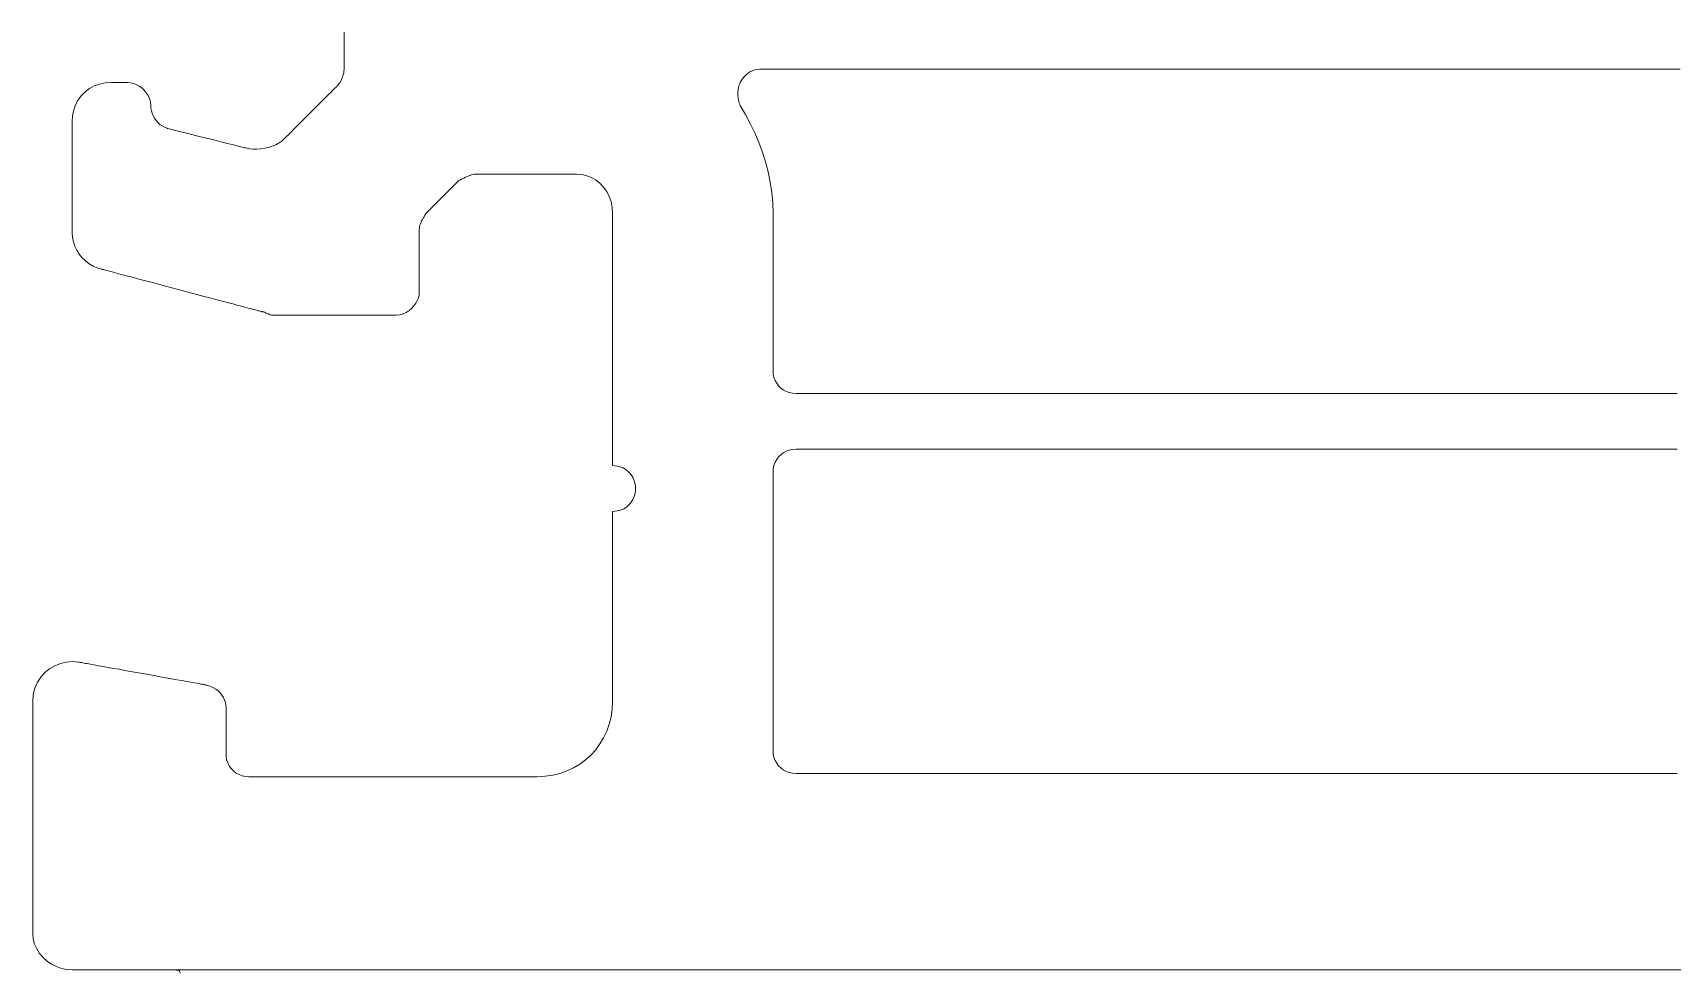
# Model space of a CAD drawing. Header units: millimetres. Extents: x -62 to 0, y 0 to 70.
# Drawn here: x -42.01 to -20.81, y -0.04 to 12.11 of the extents above; entities that cross this region are included whole.
import ezdxf

# ---------------------------------------------------------------- set-up
doc = ezdxf.new("R2010")
doc.units = ezdxf.units.MM
doc.header["$MEASUREMENT"] = 0
doc.layers.add('Layer 1', color=7, linetype='Continuous')

msp = doc.modelspace()

# ---------------------------------------------------------------- linework, layer by layer
at = {"layer": 'Layer 1', "lineweight": 18}
for points in [[(-20.525, 0), (-21.005, 0), (-21.486, 0), (-21.726, 0), (-21.966, 0), (-22.206, 0), (-22.446, 0), (-22.685, 0), (-22.924, 0), (-23.164, 0), (-23.283, 0), (-23.402, 0), (-23.522, 0), (-23.641, 0), (-23.76, 0), (-23.879, 0), (-23.998, 0), (-24.117, 0), (-24.236, 0), (-24.355, 0), (-24.473, 0), (-24.592, 0), (-24.71, 0), (-24.829, 0), (-24.947, 0), (-25.065, 0), (-25.183, 0), (-25.3, 0), (-25.418, 0), (-25.536, 0), (-25.653, 0), (-25.77, 0), (-25.887, 0), (-26.004, 0), (-26.121, 0), (-26.238, 0), (-26.354, 0), (-26.471, 0), (-26.587, 0), (-26.703, 0), (-26.818, 0), (-26.934, 0), (-27.049, 0), (-27.165, 0), (-27.28, 0), (-27.395, 0), (-27.509, 0), (-27.624, 0), (-27.738, 0), (-27.852, 0), (-27.966, 0), (-28.079, 0), (-28.193, 0), (-28.306, 0), (-28.419, 0), (-28.532, 0), (-28.644, 0), (-28.756, 0), (-28.868, 0), (-28.98, 0), (-29.092, 0), (-29.203, 0), (-29.314, 0), (-29.425, 0), (-29.535, 0), (-29.645, 0), (-29.7, 0), (-29.755, 0), (-29.81, 0), (-29.865, 0), (-29.92, 0), (-29.974, 0), (-30.029, 0), (-30.083, 0), (-30.138, 0), (-30.192, 0), (-30.246, 0), (-30.301, 0), (-30.355, 0), (-30.409, 0), (-30.463, 0), (-30.517, 0), (-30.571, 0), (-30.624, 0), (-30.678, 0), (-30.732, 0), (-30.785, 0), (-30.839, 0), (-30.892, 0), (-30.945, 0), (-30.999, 0), (-31.052, 0), (-31.105, 0), (-31.158, 0), (-31.211, 0), (-31.264, 0), (-31.316, 0), (-31.369, 0), (-31.422, 0), (-31.474, 0), (-31.527, 0), (-31.579, 0), (-31.631, 0), (-31.683, 0), (-31.735, 0), (-31.787, 0), (-31.839, 0), (-31.891, 0), (-31.943, 0), (-31.995, 0), (-32.046, 0), (-32.098, 0), (-32.149, 0), (-32.2, 0), (-32.251, 0), (-32.303, 0), (-32.354, 0), (-32.405, 0), (-32.455, 0), (-32.506, 0), (-32.557, 0), (-32.607, 0), (-32.658, 0), (-32.708, 0), (-32.758, 0), (-32.809, 0), (-32.859, 0), (-32.909, 0), (-32.959, 0), (-33.008, 0), (-33.058, 0), (-33.108, 0), (-33.157, 0), (-33.207, 0), (-33.256, 0), (-33.305, 0), (-33.354, 0), (-33.403, 0), (-33.452, 0), (-33.501, 0), (-33.55, 0), (-33.598, 0), (-33.647, 0), (-33.695, 0), (-33.744, 0), (-33.792, 0), (-33.84, 0), (-33.888, 0), (-33.936, 0), (-33.984, 0), (-34.031, 0), (-34.079, 0), (-34.126, 0), (-34.174, 0), (-34.221, 0), (-34.268, 0), (-34.315, 0), (-34.362, 0), (-34.409, 0), (-34.455, 0), (-34.502, 0), (-34.548, 0), (-34.595, 0), (-34.641, 0), (-34.687, 0), (-34.733, 0), (-34.779, 0), (-34.825, 0), (-34.87, 0), (-34.916, 0), (-34.962, 0), (-35.007, 0), (-35.052, 0), (-35.097, 0), (-35.142, 0), (-35.187, 0), (-35.232, 0), (-35.276, 0), (-35.321, 0), (-35.365, 0), (-35.41, 0), (-35.454, 0), (-35.498, 0), (-35.542, 0), (-35.585, 0), (-35.629, 0), (-35.673, 0), (-35.716, 0), (-35.759, 0), (-35.802, 0), (-35.845, 0), (-35.888, 0), (-35.931, 0), (-35.974, 0), (-36.016, 0), (-36.059, 0), (-36.101, 0), (-36.143, 0), (-36.185, 0), (-36.227, 0), (-36.269, 0), (-36.311, 0), (-36.352, 0), (-36.393, 0), (-36.435, 0), (-36.476, 0), (-36.517, 0), (-36.558, 0), (-36.598, 0), (-36.639, 0), (-36.679, 0), (-36.72, 0), (-36.76, 0), (-36.8, 0), (-36.84, 0), (-36.88, 0), (-36.919, 0), (-36.959, 0), (-36.998, 0), (-37.037, 0), (-37.076, 0), (-37.115, 0), (-37.154, 0), (-37.193, 0), (-37.231, 0), (-37.27, 0), (-37.308, 0), (-37.346, 0), (-37.384, 0), (-37.422, 0), (-37.46, 0), (-37.497, 0), (-37.535, 0), (-37.572, 0), (-37.609, 0), (-37.646, 0), (-37.683, 0), (-37.719, 0), (-37.756, 0), (-37.792, 0), (-37.828, 0), (-37.865, 0), (-37.9, 0), (-37.936, 0), (-37.972, 0), (-38.007, 0), (-38.043, 0), (-38.078, 0), (-38.113, 0), (-38.148, 0), (-38.182, 0), (-38.217, 0), (-38.251, 0), (-38.286, 0), (-38.32, 0), (-38.354, 0), (-38.388, 0), (-38.421, 0), (-38.455, 0), (-38.488, 0), (-38.521, 0), (-38.554, 0), (-38.587, 0), (-38.62, 0), (-38.652, 0), (-38.685, 0), (-38.717, 0), (-38.749, 0), (-38.781, 0), (-38.813, 0), (-38.844, 0), (-38.876, 0), (-38.907, 0), (-38.938, 0), (-38.969, 0), (-39, 0), (-39.03, 0), (-39.061, 0), (-39.091, 0), (-39.121, 0), (-39.151, 0), (-39.181, 0), (-39.211, 0), (-39.24, 0), (-39.269, 0), (-39.298, 0), (-39.327, 0), (-39.356, 0), (-39.385, 0), (-39.413, 0), (-39.441, 0), (-39.47, 0), (-39.498, 0), (-39.525, 0), (-39.553, 0), (-39.58, 0), (-39.607, 0), (-39.635, 0), (-39.661, 0), (-39.688, 0), (-39.715, 0), (-39.741, 0), (-39.767, 0), (-39.793, 0), (-39.819, 0), (-39.845, 0), (-39.87, 0), (-39.895, 0), (-39.921, 0), (-39.946, 0), (-39.97, 0), (-39.995, 0), (-40.019, 0), (-40.043, 0), (-40.068, 0), (-40.091, 0), (-40.115, 0), (-40.139, 0), (-40.162, 0), (-40.185, 0), (-40.208, 0), (-40.231, 0), (-40.253, 0), (-40.276, 0), (-40.298, 0), (-40.32, 0), (-40.342, 0), (-40.363, 0), (-40.385, 0), (-40.406, 0), (-40.427, 0), (-40.448, 0), (-40.469, 0), (-40.489, 0), (-40.509, 0), (-40.53, 0), (-40.55, 0), (-40.569, 0), (-40.589, 0), (-40.608, 0), (-40.627, 0), (-40.646, 0), (-40.665, 0), (-40.684, 0), (-40.702, 0), (-40.72, 0), (-40.738, 0), (-40.756, 0), (-40.774, 0), (-40.791, 0), (-40.808, 0), (-40.825, 0), (-40.842, 0), (-40.859, 0), (-40.875, 0), (-40.891, 0), (-40.907, 0), (-40.923, 0), (-40.939, 0), (-40.954, 0), (-40.969, 0), (-40.984, 0), (-40.999, 0), (-41.014, 0), (-41.028, 0), (-41.042, 0), (-41.056, 0), (-41.07, 0), (-41.083, 0), (-41.097, 0), (-41.11, 0), (-41.123, 0), (-41.136, 0), (-41.148, 0), (-41.16, 0), (-41.173, 0), (-41.184, 0), (-41.196, 0), (-41.208, 0), (-41.219, 0), (-41.23, 0), (-41.241, 0), (-41.251, 0), (-41.262, 0), (-41.272, 0), (-41.282, 0), (-41.292, 0), (-41.301, 0), (-41.311, 0), (-41.32, 0), (-41.329, 0), (-41.337, 0), (-41.346, 0), (-41.354, 0), (-41.362, 0), (-41.37, 0), (-41.378, 0), (-41.385, 0), (-41.392, 0), (-41.399, 0), (-41.406, 0), (-41.412, 0), (-41.419, 0), (-41.425, 0), (-41.43, 0), (-41.436, 0), (-41.441, 0), (-41.447, 0), (-41.451, 0), (-41.456, 0), (-41.461, 0), (-41.465, 0), (-41.469, 0), (-41.473, 0), (-41.476, 0), (-41.48, 0), (-41.483, 0), (-41.486, 0), (-41.488, 0), (-41.491, 0), (-41.493, 0), (-41.495, 0), (-41.497, 0), (-41.498, 0), (-41.5, 0), (-41.501, 0), (-41.501, 0), (-41.502, 0), (-41.502, 0), (-41.502, 0), (-41.572, 0.005), (-41.64, 0.02), (-41.705, 0.044), (-41.767, 0.076), (-41.825, 0.115), (-41.877, 0.161), (-41.922, 0.214), (-41.959, 0.271), (-41.987, 0.332), (-42.005, 0.398), (-42.011, 0.466), (-42.011, 0.466), (-42.011, 0.468), (-42.011, 0.47), (-42.011, 0.474), (-42.011, 0.479), (-42.011, 0.485), (-42.011, 0.492), (-42.011, 0.499), (-42.011, 0.508), (-42.011, 0.518), (-42.011, 0.54), (-42.011, 0.566), (-42.011, 0.595), (-42.011, 0.627), (-42.011, 0.663), (-42.011, 0.701), (-42.011, 0.743), (-42.011, 0.787), (-42.011, 0.834), (-42.011, 0.883), (-42.011, 0.935), (-42.011, 0.989), (-42.011, 1.045), (-42.011, 1.103), (-42.011, 1.163), (-42.011, 1.224), (-42.011, 1.287), (-42.011, 1.351), (-42.011, 1.416), (-42.011, 1.483), (-42.011, 1.55), (-42.011, 1.688), (-42.011, 1.827), (-42.011, 1.968), (-42.011, 2.109), (-42.011, 2.248), (-42.011, 2.386), (-42.011, 2.453), (-42.011, 2.52), (-42.011, 2.585), (-42.011, 2.649), (-42.011, 2.712), (-42.011, 2.774), (-42.011, 2.833), (-42.011, 2.891), (-42.011, 2.947), (-42.011, 3.001), (-42.011, 3.053), (-42.011, 3.102), (-42.011, 3.149), (-42.011, 3.193), (-42.011, 3.235), (-42.011, 3.273), (-42.011, 3.309), (-42.011, 3.341), (-42.011, 3.371), (-42.011, 3.396), (-42.011, 3.418), (-42.011, 3.428), (-42.011, 3.437), (-42.011, 3.445), (-42.011, 3.451), (-42.011, 3.457), (-42.011, 3.462), (-42.011, 3.466), (-42.011, 3.468), (-42.011, 3.47), (-42.011, 3.471), (-42.004, 3.56), (-41.983, 3.642), (-41.951, 3.717), (-41.907, 3.783), (-41.855, 3.842), (-41.794, 3.891), (-41.727, 3.93), (-41.654, 3.959), (-41.578, 3.977), (-41.498, 3.984), (-41.418, 3.978), (-41.417, 3.978), (-41.413, 3.977), (-41.407, 3.976), (-41.399, 3.975), (-41.389, 3.973), (-41.377, 3.971), (-41.363, 3.968), (-41.347, 3.966), (-41.329, 3.962), (-41.309, 3.959), (-41.265, 3.951), (-41.215, 3.942), (-41.16, 3.932), (-41.099, 3.921), (-41.035, 3.91), (-40.966, 3.897), (-40.895, 3.885), (-40.821, 3.871), (-40.746, 3.858), (-40.592, 3.83), (-40.438, 3.803), (-40.362, 3.789), (-40.289, 3.776), (-40.217, 3.763), (-40.149, 3.751), (-40.085, 3.739), (-40.024, 3.728), (-39.969, 3.718), (-39.919, 3.709), (-39.874, 3.701), (-39.855, 3.698), (-39.837, 3.695), (-39.821, 3.692), (-39.807, 3.689), (-39.795, 3.687), (-39.785, 3.685), (-39.777, 3.684), (-39.771, 3.683), (-39.767, 3.682), (-39.766, 3.682), (-39.722, 3.668), (-39.682, 3.651), (-39.646, 3.63), (-39.615, 3.606), (-39.588, 3.58), (-39.565, 3.551), (-39.546, 3.52), (-39.531, 3.488), (-39.52, 3.455), (-39.514, 3.42), (-39.512, 3.386), (-39.512, 3.379), (-39.512, 3.36), (-39.512, 3.331), (-39.512, 3.293), (-39.512, 3.248), (-39.512, 3.198), (-39.512, 3.09), (-39.512, 2.981), (-39.512, 2.931), (-39.512, 2.886), (-39.512, 2.848), (-39.512, 2.819), (-39.512, 2.8), (-39.512, 2.793), (-39.509, 2.748), (-39.5, 2.706), (-39.485, 2.666), (-39.466, 2.629), (-39.441, 2.597), (-39.412, 2.568), (-39.38, 2.543), (-39.343, 2.524), (-39.303, 2.509), (-39.261, 2.5), (-39.216, 2.497), (-39.215, 2.497), (-39.213, 2.497), (-39.21, 2.497), (-39.205, 2.497), (-39.199, 2.497), (-39.192, 2.497), (-39.183, 2.497), (-39.174, 2.497), (-39.163, 2.497), (-39.151, 2.497), (-39.138, 2.497), (-39.123, 2.497), (-39.108, 2.497), (-39.092, 2.497), (-39.074, 2.497), (-39.055, 2.497), (-39.036, 2.497), (-39.015, 2.497), (-38.994, 2.497), (-38.971, 2.497), (-38.948, 2.497), (-38.923, 2.497), (-38.898, 2.497), (-38.872, 2.497), (-38.845, 2.497), (-38.817, 2.497), (-38.788, 2.497), (-38.759, 2.497), (-38.728, 2.497), (-38.697, 2.497), (-38.633, 2.497), (-38.566, 2.497), (-38.497, 2.497), (-38.425, 2.497), (-38.351, 2.497), (-38.275, 2.497), (-38.197, 2.497), (-38.118, 2.497), (-38.036, 2.497), (-37.954, 2.497), (-37.87, 2.497), (-37.785, 2.497), (-37.7, 2.497), (-37.527, 2.497), (-37.352, 2.497), (-37.178, 2.497), (-37.005, 2.497), (-36.919, 2.497), (-36.834, 2.497), (-36.751, 2.497), (-36.668, 2.497), (-36.587, 2.497), (-36.507, 2.497), (-36.429, 2.497), (-36.353, 2.497), (-36.279, 2.497), (-36.207, 2.497), (-36.138, 2.497), (-36.071, 2.497), (-36.007, 2.497), (-35.976, 2.497), (-35.946, 2.497), (-35.916, 2.497), (-35.888, 2.497), (-35.86, 2.497), (-35.833, 2.497), (-35.807, 2.497), (-35.781, 2.497), (-35.757, 2.497), (-35.733, 2.497), (-35.711, 2.497), (-35.689, 2.497), (-35.669, 2.497), (-35.649, 2.497), (-35.63, 2.497), (-35.613, 2.497), (-35.596, 2.497), (-35.581, 2.497), (-35.567, 2.497), (-35.554, 2.497), (-35.542, 2.497), (-35.531, 2.497), (-35.521, 2.497), (-35.513, 2.497), (-35.506, 2.497), (-35.5, 2.497), (-35.495, 2.497), (-35.492, 2.497), (-35.49, 2.497), (-35.489, 2.497), (-35.387, 2.502), (-35.289, 2.516), (-35.195, 2.54), (-35.104, 2.572), (-35.019, 2.612), (-34.939, 2.66), (-34.864, 2.715), (-34.795, 2.777), (-34.733, 2.846), (-34.678, 2.921), (-34.63, 3.001), (-34.59, 3.086), (-34.558, 3.176), (-34.534, 3.271), (-34.52, 3.369), (-34.515, 3.471), (-34.515, 3.472), (-34.515, 3.478), (-34.515, 3.486), (-34.515, 3.498), (-34.515, 3.513), (-34.515, 3.531), (-34.515, 3.552), (-34.515, 3.576), (-34.515, 3.602), (-34.515, 3.632), (-34.515, 3.663), (-34.515, 3.697), (-34.515, 3.733), (-34.515, 3.771), (-34.515, 3.812), (-34.515, 3.854), (-34.515, 3.898), (-34.515, 3.944), (-34.515, 3.991), (-34.515, 4.04), (-34.515, 4.09), (-34.515, 4.141), (-34.515, 4.247), (-34.515, 4.357), (-34.515, 4.469), (-34.515, 4.698), (-34.515, 4.927), (-34.515, 5.039), (-34.515, 5.148), (-34.515, 5.254), (-34.515, 5.306), (-34.515, 5.356), (-34.515, 5.405), (-34.515, 5.452), (-34.515, 5.498), (-34.515, 5.542), (-34.515, 5.584), (-34.515, 5.624), (-34.515, 5.662), (-34.515, 5.699), (-34.515, 5.732), (-34.515, 5.764), (-34.515, 5.793), (-34.515, 5.82), (-34.515, 5.843), (-34.515, 5.864), (-34.515, 5.882), (-34.515, 5.898), (-34.515, 5.909), (-34.515, 5.918), (-34.515, 5.923), (-34.515, 5.925), (-34.484, 5.927), (-34.453, 5.931), (-34.425, 5.938), (-34.397, 5.948), (-34.371, 5.96), (-34.347, 5.974), (-34.324, 5.991), (-34.303, 6.01), (-34.284, 6.031), (-34.268, 6.053), (-34.253, 6.078), (-34.241, 6.104), (-34.231, 6.131), (-34.224, 6.16), (-34.22, 6.19), (-34.218, 6.221), (-34.22, 6.251), (-34.224, 6.279), (-34.23, 6.307), (-34.238, 6.333), (-34.249, 6.358), (-34.262, 6.381), (-34.277, 6.403), (-34.294, 6.423), (-34.313, 6.442), (-34.333, 6.459), (-34.355, 6.474), (-34.379, 6.487), (-34.403, 6.498), (-34.43, 6.506), (-34.457, 6.512), (-34.485, 6.516), (-34.515, 6.518), (-34.515, 6.518), (-34.515, 6.52), (-34.515, 6.523), (-34.515, 6.527), (-34.515, 6.532), (-34.515, 6.538), (-34.515, 6.546), (-34.515, 6.554), (-34.515, 6.564), (-34.515, 6.574), (-34.515, 6.586), (-34.515, 6.598), (-34.515, 6.612), (-34.515, 6.626), (-34.515, 6.641), (-34.515, 6.658), (-34.515, 6.675), (-34.515, 6.693), (-34.515, 6.731), (-34.515, 6.773), (-34.515, 6.818), (-34.515, 6.866), (-34.515, 6.917), (-34.515, 6.971), (-34.515, 7.027), (-34.515, 7.085), (-34.515, 7.146), (-34.515, 7.209), (-34.515, 7.273), (-34.515, 7.34), (-34.515, 7.408), (-34.515, 7.478), (-34.515, 7.549), (-34.515, 7.621), (-34.515, 7.694), (-34.515, 7.843), (-34.515, 7.994), (-34.515, 8.147), (-34.515, 8.3), (-34.515, 8.451), (-34.515, 8.6), (-34.515, 8.673), (-34.515, 8.745), (-34.515, 8.816), (-34.515, 8.886), (-34.515, 8.954), (-34.515, 9.02), (-34.515, 9.085), (-34.515, 9.148), (-34.515, 9.209), (-34.515, 9.267), (-34.515, 9.323), (-34.515, 9.377), (-34.515, 9.428), (-34.515, 9.476), (-34.515, 9.521), (-34.515, 9.562), (-34.515, 9.601), (-34.515, 9.619), (-34.515, 9.636), (-34.515, 9.653), (-34.515, 9.668), (-34.515, 9.682), (-34.515, 9.696), (-34.515, 9.708), (-34.515, 9.72), (-34.515, 9.73), (-34.515, 9.74), (-34.515, 9.748), (-34.515, 9.755), (-34.515, 9.762), (-34.515, 9.767), (-34.515, 9.771), (-34.515, 9.774), (-34.515, 9.776), (-34.515, 9.776), (-34.52, 9.855), (-34.535, 9.929), (-34.559, 9.997), (-34.591, 10.06), (-34.63, 10.116), (-34.676, 10.165), (-34.728, 10.206), (-34.786, 10.24), (-34.847, 10.264), (-34.913, 10.279), (-34.981, 10.284), (-34.984, 10.284), (-34.995, 10.284), (-35.013, 10.284), (-35.037, 10.284), (-35.067, 10.284), (-35.102, 10.284), (-35.142, 10.284), (-35.186, 10.284), (-35.234, 10.284), (-35.285, 10.284), (-35.339, 10.284), (-35.396, 10.284), (-35.515, 10.284), (-35.637, 10.284), (-35.76, 10.284), (-35.878, 10.284), (-35.935, 10.284), (-35.989, 10.284), (-36.04, 10.284), (-36.088, 10.284), (-36.133, 10.284), (-36.172, 10.284), (-36.207, 10.284), (-36.237, 10.284), (-36.261, 10.284), (-36.279, 10.284), (-36.29, 10.284), (-36.293, 10.284), (-36.306, 10.283), (-36.321, 10.28), (-36.337, 10.276), (-36.354, 10.269), (-36.374, 10.262), (-36.394, 10.253), (-36.415, 10.244), (-36.437, 10.233), (-36.459, 10.222), (-36.482, 10.211), (-36.505, 10.2), (-36.51, 10.195), (-36.523, 10.181), (-36.544, 10.161), (-36.571, 10.133), (-36.604, 10.101), (-36.639, 10.066), (-36.717, 9.988), (-36.795, 9.91), (-36.83, 9.874), (-36.863, 9.842), (-36.89, 9.815), (-36.911, 9.794), (-36.924, 9.781), (-36.929, 9.776), (-36.94, 9.754), (-36.952, 9.734), (-36.963, 9.715), (-36.973, 9.697), (-36.983, 9.679), (-36.991, 9.662), (-36.999, 9.644), (-37.005, 9.626), (-37.01, 9.607), (-37.012, 9.587), (-37.014, 9.565), (-37.014, 9.562), (-37.014, 9.556), (-37.014, 9.545), (-37.014, 9.53), (-37.014, 9.491), (-37.014, 9.439), (-37.014, 9.378), (-37.014, 9.31), (-37.014, 9.163), (-37.014, 9.015), (-37.014, 8.947), (-37.014, 8.886), (-37.014, 8.835), (-37.014, 8.795), (-37.014, 8.78), (-37.014, 8.77), (-37.014, 8.763), (-37.014, 8.761), (-37.017, 8.725), (-37.026, 8.688), (-37.04, 8.652), (-37.06, 8.615), (-37.084, 8.581), (-37.113, 8.549), (-37.146, 8.521), (-37.182, 8.498), (-37.222, 8.48), (-37.265, 8.468), (-37.31, 8.464), (-37.311, 8.464), (-37.315, 8.464), (-37.32, 8.464), (-37.328, 8.464), (-37.338, 8.464), (-37.35, 8.464), (-37.363, 8.464), (-37.379, 8.464), (-37.415, 8.464), (-37.458, 8.464), (-37.507, 8.464), (-37.561, 8.464), (-37.62, 8.464), (-37.683, 8.464), (-37.75, 8.464), (-37.819, 8.464), (-37.891, 8.464), (-37.964, 8.464), (-38.115, 8.464), (-38.265, 8.464), (-38.338, 8.464), (-38.41, 8.464), (-38.479, 8.464), (-38.546, 8.464), (-38.609, 8.464), (-38.668, 8.464), (-38.722, 8.464), (-38.771, 8.464), (-38.814, 8.464), (-38.85, 8.464), (-38.866, 8.464), (-38.879, 8.464), (-38.891, 8.464), (-38.901, 8.464), (-38.909, 8.464), (-38.915, 8.464), (-38.918, 8.464), (-38.919, 8.464), (-38.931, 8.465), (-38.942, 8.468), (-38.954, 8.472), (-38.965, 8.477), (-38.977, 8.483), (-38.988, 8.488), (-39, 8.494), (-39.012, 8.499), (-39.023, 8.503), (-39.035, 8.506), (-39.046, 8.507), (-39.048, 8.507), (-39.052, 8.508), (-39.06, 8.51), (-39.07, 8.513), (-39.082, 8.516), (-39.098, 8.52), (-39.115, 8.525), (-39.135, 8.53), (-39.158, 8.536), (-39.182, 8.543), (-39.209, 8.55), (-39.238, 8.557), (-39.268, 8.566), (-39.301, 8.574), (-39.335, 8.583), (-39.371, 8.593), (-39.408, 8.603), (-39.446, 8.613), (-39.528, 8.634), (-39.613, 8.657), (-39.703, 8.681), (-39.795, 8.705), (-39.89, 8.73), (-40.084, 8.782), (-40.277, 8.833), (-40.372, 8.858), (-40.465, 8.883), (-40.554, 8.907), (-40.64, 8.929), (-40.721, 8.951), (-40.76, 8.961), (-40.797, 8.971), (-40.833, 8.98), (-40.867, 8.989), (-40.899, 8.998), (-40.93, 9.006), (-40.958, 9.014), (-40.985, 9.021), (-41.01, 9.027), (-41.032, 9.033), (-41.052, 9.039), (-41.07, 9.043), (-41.085, 9.047), (-41.098, 9.051), (-41.108, 9.053), (-41.115, 9.055), (-41.12, 9.057), (-41.121, 9.057), (-41.178, 9.073), (-41.232, 9.096), (-41.283, 9.126), (-41.329, 9.162), (-41.372, 9.204), (-41.409, 9.25), (-41.441, 9.3), (-41.467, 9.353), (-41.486, 9.408), (-41.498, 9.465), (-41.502, 9.522), (-41.502, 9.523), (-41.502, 9.527), (-41.502, 9.539), (-41.502, 9.558), (-41.502, 9.584), (-41.502, 9.617), (-41.502, 9.655), (-41.502, 9.699), (-41.502, 9.747), (-41.502, 9.8), (-41.502, 9.856), (-41.502, 9.916), (-41.502, 9.978), (-41.502, 10.108), (-41.502, 10.242), (-41.502, 10.376), (-41.502, 10.506), (-41.502, 10.568), (-41.502, 10.628), (-41.502, 10.684), (-41.502, 10.737), (-41.502, 10.785), (-41.502, 10.829), (-41.502, 10.867), (-41.502, 10.9), (-41.502, 10.926), (-41.502, 10.945), (-41.502, 10.957), (-41.502, 10.96), (-41.502, 10.961), (-41.497, 11.04), (-41.482, 11.114), (-41.458, 11.182), (-41.425, 11.245), (-41.383, 11.301), (-41.334, 11.35), (-41.278, 11.391), (-41.215, 11.425), (-41.147, 11.449), (-41.073, 11.464), (-40.994, 11.469), (-40.989, 11.469), (-40.976, 11.469), (-40.956, 11.469), (-40.931, 11.469), (-40.903, 11.469), (-40.874, 11.469), (-40.846, 11.469), (-40.821, 11.469), (-40.801, 11.469), (-40.787, 11.469), (-40.782, 11.469), (-40.747, 11.466), (-40.71, 11.457), (-40.673, 11.443), (-40.637, 11.423), (-40.603, 11.398), (-40.571, 11.37), (-40.543, 11.337), (-40.52, 11.3), (-40.502, 11.261), (-40.49, 11.218), (-40.486, 11.173), (-40.484, 11.138), (-40.478, 11.104), (-40.468, 11.071), (-40.455, 11.039), (-40.438, 11.008), (-40.417, 10.979), (-40.394, 10.952), (-40.368, 10.928), (-40.339, 10.908), (-40.308, 10.89), (-40.274, 10.877), (-40.271, 10.876), (-40.263, 10.874), (-40.249, 10.87), (-40.231, 10.866), (-40.208, 10.86), (-40.181, 10.853), (-40.15, 10.846), (-40.115, 10.837), (-40.078, 10.828), (-40.039, 10.818), (-39.953, 10.796), (-39.861, 10.773), (-39.766, 10.75), (-39.671, 10.726), (-39.579, 10.703), (-39.494, 10.682), (-39.454, 10.672), (-39.417, 10.662), (-39.383, 10.654), (-39.352, 10.646), (-39.325, 10.639), (-39.302, 10.634), (-39.283, 10.629), (-39.269, 10.626), (-39.261, 10.624), (-39.258, 10.623), (-39.211, 10.613), (-39.162, 10.608), (-39.112, 10.607), (-39.062, 10.61), (-39.013, 10.618), (-38.964, 10.629), (-38.916, 10.645), (-38.87, 10.665), (-38.827, 10.689), (-38.786, 10.717), (-38.75, 10.75), (-38.748, 10.752), (-38.742, 10.757), (-38.733, 10.766), (-38.721, 10.779), (-38.705, 10.794), (-38.687, 10.812), (-38.667, 10.833), (-38.644, 10.856), (-38.593, 10.907), (-38.535, 10.964), (-38.411, 11.088), (-38.287, 11.213), (-38.229, 11.27), (-38.178, 11.321), (-38.155, 11.344), (-38.135, 11.364), (-38.117, 11.382), (-38.101, 11.398), (-38.089, 11.41), (-38.08, 11.419), (-38.074, 11.425), (-38.072, 11.427), (-38.061, 11.439), (-38.049, 11.454), (-38.038, 11.47), (-38.028, 11.488), (-38.018, 11.507), (-38.01, 11.527), (-38.002, 11.548), (-37.996, 11.57), (-37.991, 11.593), (-37.988, 11.615), (-37.987, 11.639), (-37.987, 11.639), (-37.987, 11.64), (-37.987, 11.642), (-37.987, 11.645), (-37.987, 11.649), (-37.987, 11.653), (-37.987, 11.658), (-37.987, 11.664), (-37.987, 11.671), (-37.987, 11.679), (-37.987, 11.687), (-37.987, 11.696), (-37.987, 11.706), (-37.987, 11.716), (-37.987, 11.727), (-37.987, 11.739), (-37.987, 11.752), (-37.987, 11.765), (-37.987, 11.779), (-37.987, 11.794), (-37.987, 11.81), (-37.987, 11.826), (-37.987, 11.843), (-37.987, 11.86), (-37.987, 11.878), (-37.987, 11.897), (-37.987, 11.917), (-37.987, 11.937), (-37.987, 11.958), (-37.987, 11.979), (-37.987, 12.001), (-37.987, 12.024), (-37.987, 12.047), (-37.987, 12.071), (-37.987, 12.096), (-37.987, 12.121)], [(-20.712, 11.639), (-20.984, 11.639), (-21.257, 11.639), (-21.529, 11.639), (-21.801, 11.639), (-22.073, 11.639), (-22.208, 11.639), (-22.344, 11.639), (-22.479, 11.639), (-22.614, 11.639), (-22.749, 11.639), (-22.884, 11.639), (-23.018, 11.639), (-23.153, 11.639), (-23.286, 11.639), (-23.42, 11.639), (-23.554, 11.639), (-23.687, 11.639), (-23.819, 11.639), (-23.952, 11.639), (-24.084, 11.639), (-24.215, 11.639), (-24.347, 11.639), (-24.477, 11.639), (-24.608, 11.639), (-24.738, 11.639), (-24.867, 11.639), (-24.932, 11.639), (-24.996, 11.639), (-25.061, 11.639), (-25.125, 11.639), (-25.189, 11.639), (-25.253, 11.639), (-25.317, 11.639), (-25.38, 11.639), (-25.444, 11.639), (-25.507, 11.639), (-25.57, 11.639), (-25.633, 11.639), (-25.696, 11.639), (-25.759, 11.639), (-25.822, 11.639), (-25.884, 11.639), (-25.947, 11.639), (-26.009, 11.639), (-26.071, 11.639), (-26.133, 11.639), (-26.194, 11.639), (-26.256, 11.639), (-26.317, 11.639), (-26.379, 11.639), (-26.44, 11.639), (-26.5, 11.639), (-26.561, 11.639), (-26.622, 11.639), (-26.682, 11.639), (-26.742, 11.639), (-26.802, 11.639), (-26.862, 11.639), (-26.922, 11.639), (-26.981, 11.639), (-27.04, 11.639), (-27.099, 11.639), (-27.158, 11.639), (-27.217, 11.639), (-27.275, 11.639), (-27.333, 11.639), (-27.391, 11.639), (-27.449, 11.639), (-27.507, 11.639), (-27.564, 11.639), (-27.621, 11.639), (-27.678, 11.639), (-27.735, 11.639), (-27.792, 11.639), (-27.848, 11.639), (-27.904, 11.639), (-27.96, 11.639), (-28.016, 11.639), (-28.071, 11.639), (-28.126, 11.639), (-28.181, 11.639), (-28.236, 11.639), (-28.29, 11.639), (-28.345, 11.639), (-28.399, 11.639), (-28.453, 11.639), (-28.506, 11.639), (-28.559, 11.639), (-28.612, 11.639), (-28.665, 11.639), (-28.718, 11.639), (-28.77, 11.639), (-28.822, 11.639), (-28.874, 11.639), (-28.925, 11.639), (-28.976, 11.639), (-29.027, 11.639), (-29.078, 11.639), (-29.128, 11.639), (-29.179, 11.639), (-29.228, 11.639), (-29.278, 11.639), (-29.327, 11.639), (-29.376, 11.639), (-29.425, 11.639), (-29.474, 11.639), (-29.522, 11.639), (-29.57, 11.639), (-29.617, 11.639), (-29.664, 11.639), (-29.712, 11.639), (-29.758, 11.639), (-29.805, 11.639), (-29.851, 11.639), (-29.897, 11.639), (-29.942, 11.639), (-29.987, 11.639), (-30.032, 11.639), (-30.077, 11.639), (-30.121, 11.639), (-30.165, 11.639), (-30.209, 11.639), (-30.252, 11.639), (-30.295, 11.639), (-30.337, 11.639), (-30.38, 11.639), (-30.422, 11.639), (-30.463, 11.639), (-30.505, 11.639), (-30.546, 11.639), (-30.587, 11.639), (-30.627, 11.639), (-30.667, 11.639), (-30.706, 11.639), (-30.746, 11.639), (-30.785, 11.639), (-30.823, 11.639), (-30.862, 11.639), (-30.899, 11.639), (-30.937, 11.639), (-30.974, 11.639), (-31.011, 11.639), (-31.048, 11.639), (-31.084, 11.639), (-31.119, 11.639), (-31.155, 11.639), (-31.19, 11.639), (-31.224, 11.639), (-31.259, 11.639), (-31.292, 11.639), (-31.326, 11.639), (-31.359, 11.639), (-31.392, 11.639), (-31.424, 11.639), (-31.456, 11.639), (-31.488, 11.639), (-31.519, 11.639), (-31.55, 11.639), (-31.58, 11.639), (-31.61, 11.639), (-31.64, 11.639), (-31.669, 11.639), (-31.698, 11.639), (-31.726, 11.639), (-31.754, 11.639), (-31.782, 11.639), (-31.809, 11.639), (-31.836, 11.639), (-31.862, 11.639), (-31.888, 11.639), (-31.913, 11.639), (-31.938, 11.639), (-31.963, 11.639), (-31.987, 11.639), (-32.011, 11.639), (-32.034, 11.639), (-32.057, 11.639), (-32.08, 11.639), (-32.102, 11.639), (-32.123, 11.639), (-32.145, 11.639), (-32.165, 11.639), (-32.186, 11.639), (-32.206, 11.639), (-32.225, 11.639), (-32.244, 11.639), (-32.262, 11.639), (-32.28, 11.639), (-32.298, 11.639), (-32.315, 11.639), (-32.332, 11.639), (-32.348, 11.639), (-32.364, 11.639), (-32.379, 11.639), (-32.394, 11.639), (-32.408, 11.639), (-32.415, 11.639), (-32.422, 11.639), (-32.429, 11.639), (-32.435, 11.639), (-32.442, 11.639), (-32.448, 11.639), (-32.454, 11.639), (-32.461, 11.639), (-32.467, 11.639), (-32.473, 11.639), (-32.478, 11.639), (-32.484, 11.639), (-32.49, 11.639), (-32.495, 11.639), (-32.5, 11.639), (-32.505, 11.639), (-32.51, 11.639), (-32.515, 11.639), (-32.52, 11.639), (-32.525, 11.639), (-32.529, 11.639), (-32.534, 11.639), (-32.538, 11.639), (-32.542, 11.639), (-32.546, 11.639), (-32.55, 11.639), (-32.554, 11.639), (-32.558, 11.639), (-32.561, 11.639), (-32.565, 11.639), (-32.568, 11.639), (-32.571, 11.639), (-32.574, 11.639), (-32.577, 11.639), (-32.58, 11.639), (-32.583, 11.639), (-32.585, 11.639), (-32.588, 11.639), (-32.59, 11.639), (-32.592, 11.639), (-32.594, 11.639), (-32.596, 11.639), (-32.598, 11.639), (-32.6, 11.639), (-32.601, 11.639), (-32.602, 11.639), (-32.604, 11.639), (-32.605, 11.639), (-32.606, 11.639), (-32.607, 11.639), (-32.607, 11.639), (-32.608, 11.639), (-32.609, 11.639), (-32.609, 11.639), (-32.609, 11.639), (-32.609, 11.639), (-32.643, 11.636), (-32.674, 11.631), (-32.704, 11.621), (-32.731, 11.609), (-32.756, 11.594), (-32.779, 11.577), (-32.8, 11.557), (-32.819, 11.537), (-32.836, 11.515), (-32.851, 11.492), (-32.863, 11.469), (-32.87, 11.454), (-32.876, 11.438), (-32.882, 11.421), (-32.886, 11.404), (-32.89, 11.386), (-32.892, 11.368), (-32.894, 11.349), (-32.895, 11.33), (-32.895, 11.312), (-32.894, 11.293), (-32.892, 11.275), (-32.89, 11.256), (-32.886, 11.239), (-32.882, 11.221), (-32.876, 11.204), (-32.87, 11.188), (-32.863, 11.173), (-32.796, 11.056), (-32.734, 10.938), (-32.676, 10.817), (-32.624, 10.694), (-32.577, 10.57), (-32.537, 10.443), (-32.503, 10.314), (-32.476, 10.182), (-32.456, 10.049), (-32.444, 9.914), (-32.44, 9.776), (-32.44, 9.775), (-32.44, 9.77), (-32.44, 9.763), (-32.44, 9.753), (-32.44, 9.741), (-32.44, 9.726), (-32.44, 9.709), (-32.44, 9.689), (-32.44, 9.667), (-32.44, 9.643), (-32.44, 9.617), (-32.44, 9.589), (-32.44, 9.559), (-32.44, 9.527), (-32.44, 9.494), (-32.44, 9.459), (-32.44, 9.422), (-32.44, 9.385), (-32.44, 9.305), (-32.44, 9.221), (-32.44, 9.134), (-32.44, 9.043), (-32.44, 8.95), (-32.44, 8.761), (-32.44, 8.571), (-32.44, 8.478), (-32.44, 8.388), (-32.44, 8.3), (-32.44, 8.216), (-32.44, 8.137), (-32.44, 8.099), (-32.44, 8.062), (-32.44, 8.027), (-32.44, 7.994), (-32.44, 7.962), (-32.44, 7.932), (-32.44, 7.904), (-32.44, 7.878), (-32.44, 7.854), (-32.44, 7.832), (-32.44, 7.812), (-32.44, 7.795), (-32.44, 7.78), (-32.44, 7.768), (-32.44, 7.758), (-32.44, 7.751), (-32.44, 7.746), (-32.44, 7.745), (-32.437, 7.7), (-32.428, 7.657), (-32.413, 7.618), (-32.393, 7.581), (-32.369, 7.548), (-32.34, 7.519), (-32.307, 7.495), (-32.271, 7.475), (-32.231, 7.461), (-32.188, 7.452), (-32.143, 7.449), (-32.143, 7.449), (-32.143, 7.449), (-32.143, 7.449), (-32.142, 7.449), (-32.142, 7.449), (-32.141, 7.449), (-32.14, 7.449), (-32.139, 7.449), (-32.138, 7.449), (-32.137, 7.449), (-32.135, 7.449), (-32.134, 7.449), (-32.132, 7.449), (-32.131, 7.449), (-32.129, 7.449), (-32.127, 7.449), (-32.125, 7.449), (-32.122, 7.449), (-32.12, 7.449), (-32.117, 7.449), (-32.115, 7.449), (-32.112, 7.449), (-32.109, 7.449), (-32.106, 7.449), (-32.103, 7.449), (-32.1, 7.449), (-32.097, 7.449), (-32.093, 7.449), (-32.089, 7.449), (-32.086, 7.449), (-32.082, 7.449), (-32.078, 7.449), (-32.074, 7.449), (-32.07, 7.449), (-32.065, 7.449), (-32.061, 7.449), (-32.056, 7.449), (-32.051, 7.449), (-32.042, 7.449), (-32.031, 7.449), (-32.021, 7.449), (-32.009, 7.449), (-31.998, 7.449), (-31.986, 7.449), (-31.973, 7.449), (-31.96, 7.449), (-31.946, 7.449), (-31.932, 7.449), (-31.918, 7.449), (-31.903, 7.449), (-31.887, 7.449), (-31.871, 7.449), (-31.855, 7.449), (-31.838, 7.449), (-31.821, 7.449), (-31.803, 7.449), (-31.785, 7.449), (-31.767, 7.449), (-31.748, 7.449), (-31.728, 7.449), (-31.708, 7.449), (-31.688, 7.449), (-31.667, 7.449), (-31.646, 7.449), (-31.625, 7.449), (-31.602, 7.449), (-31.58, 7.449), (-31.557, 7.449), (-31.534, 7.449), (-31.51, 7.449), (-31.486, 7.449), (-31.461, 7.449), (-31.436, 7.449), (-31.411, 7.449), (-31.385, 7.449), (-31.359, 7.449), (-31.332, 7.449), (-31.305, 7.449), (-31.278, 7.449), (-31.25, 7.449), (-31.222, 7.449), (-31.193, 7.449), (-31.164, 7.449), (-31.135, 7.449), (-31.105, 7.449), (-31.075, 7.449), (-31.044, 7.449), (-31.013, 7.449), (-30.982, 7.449), (-30.95, 7.449), (-30.918, 7.449), (-30.886, 7.449), (-30.853, 7.449), (-30.82, 7.449), (-30.786, 7.449), (-30.752, 7.449), (-30.718, 7.449), (-30.683, 7.449), (-30.648, 7.449), (-30.613, 7.449), (-30.577, 7.449), (-30.541, 7.449), (-30.505, 7.449), (-30.468, 7.449), (-30.431, 7.449), (-30.393, 7.449), (-30.355, 7.449), (-30.317, 7.449), (-30.279, 7.449), (-30.24, 7.449), (-30.201, 7.449), (-30.161, 7.449), (-30.121, 7.449), (-30.081, 7.449), (-30.041, 7.449), (-30, 7.449), (-29.959, 7.449), (-29.917, 7.449), (-29.875, 7.449), (-29.833, 7.449), (-29.791, 7.449), (-29.748, 7.449), (-29.705, 7.449), (-29.662, 7.449), (-29.618, 7.449), (-29.574, 7.449), (-29.53, 7.449), (-29.485, 7.449), (-29.44, 7.449), (-29.395, 7.449), (-29.349, 7.449), (-29.304, 7.449), (-29.258, 7.449), (-29.211, 7.449), (-29.165, 7.449), (-29.118, 7.449), (-29.07, 7.449), (-29.023, 7.449), (-28.975, 7.449), (-28.927, 7.449), (-28.879, 7.449), (-28.83, 7.449), (-28.781, 7.449), (-28.732, 7.449), (-28.683, 7.449), (-28.633, 7.449), (-28.583, 7.449), (-28.533, 7.449), (-28.483, 7.449), (-28.432, 7.449), (-28.381, 7.449), (-28.33, 7.449), (-28.278, 7.449), (-28.227, 7.449), (-28.175, 7.449), (-28.122, 7.449), (-28.07, 7.449), (-28.017, 7.449), (-27.964, 7.449), (-27.911, 7.449), (-27.858, 7.449), (-27.804, 7.449), (-27.75, 7.449), (-27.696, 7.449), (-27.642, 7.449), (-27.587, 7.449), (-27.533, 7.449), (-27.478, 7.449), (-27.422, 7.449), (-27.367, 7.449), (-27.311, 7.449), (-27.255, 7.449), (-27.199, 7.449), (-27.143, 7.449), (-27.087, 7.449), (-27.03, 7.449), (-26.973, 7.449), (-26.916, 7.449), (-26.859, 7.449), (-26.801, 7.449), (-26.744, 7.449), (-26.686, 7.449), (-26.628, 7.449), (-26.57, 7.449), (-26.511, 7.449), (-26.453, 7.449), (-26.394, 7.449), (-26.335, 7.449), (-26.276, 7.449), (-26.216, 7.449), (-26.157, 7.449), (-26.097, 7.449), (-26.038, 7.449), (-25.978, 7.449), (-25.917, 7.449), (-25.857, 7.449), (-25.797, 7.449), (-25.736, 7.449), (-25.675, 7.449), (-25.614, 7.449), (-25.553, 7.449), (-25.492, 7.449), (-25.431, 7.449), (-25.369, 7.449), (-25.307, 7.449), (-25.245, 7.449), (-25.183, 7.449), (-25.121, 7.449), (-25.059, 7.449), (-24.997, 7.449), (-24.934, 7.449), (-24.872, 7.449), (-24.809, 7.449), (-24.746, 7.449), (-24.683, 7.449), (-24.556, 7.449), (-24.43, 7.449), (-24.302, 7.449), (-24.174, 7.449), (-24.046, 7.449), (-23.918, 7.449), (-23.789, 7.449), (-23.659, 7.449), (-23.53, 7.449), (-23.4, 7.449), (-23.269, 7.449), (-23.138, 7.449), (-23.007, 7.449), (-22.876, 7.449), (-22.745, 7.449), (-22.613, 7.449), (-22.481, 7.449), (-22.349, 7.449), (-22.216, 7.449), (-22.084, 7.449), (-21.951, 7.449), (-21.818, 7.449), (-21.552, 7.449), (-21.285, 7.449), (-21.018, 7.449), (-20.751, 7.449)], [(-20.751, 6.729), (-21.018, 6.729), (-21.285, 6.729), (-21.552, 6.729), (-21.818, 6.729), (-21.951, 6.729), (-22.084, 6.729), (-22.216, 6.729), (-22.349, 6.729), (-22.481, 6.729), (-22.613, 6.729), (-22.745, 6.729), (-22.876, 6.729), (-23.007, 6.729), (-23.138, 6.729), (-23.269, 6.729), (-23.4, 6.729), (-23.53, 6.729), (-23.659, 6.729), (-23.789, 6.729), (-23.918, 6.729), (-24.046, 6.729), (-24.174, 6.729), (-24.302, 6.729), (-24.43, 6.729), (-24.556, 6.729), (-24.683, 6.729), (-24.746, 6.729), (-24.809, 6.729), (-24.872, 6.729), (-24.934, 6.729), (-24.997, 6.729), (-25.059, 6.729), (-25.121, 6.729), (-25.183, 6.729), (-25.245, 6.729), (-25.307, 6.729), (-25.369, 6.729), (-25.431, 6.729), (-25.492, 6.729), (-25.553, 6.729), (-25.614, 6.729), (-25.675, 6.729), (-25.736, 6.729), (-25.797, 6.729), (-25.857, 6.729), (-25.917, 6.729), (-25.978, 6.729), (-26.038, 6.729), (-26.097, 6.729), (-26.157, 6.729), (-26.216, 6.729), (-26.276, 6.729), (-26.335, 6.729), (-26.394, 6.729), (-26.453, 6.729), (-26.511, 6.729), (-26.57, 6.729), (-26.628, 6.729), (-26.686, 6.729), (-26.744, 6.729), (-26.801, 6.729), (-26.859, 6.729), (-26.916, 6.729), (-26.973, 6.729), (-27.03, 6.729), (-27.087, 6.729), (-27.143, 6.729), (-27.199, 6.729), (-27.255, 6.729), (-27.311, 6.729), (-27.367, 6.729), (-27.422, 6.729), (-27.478, 6.729), (-27.533, 6.729), (-27.587, 6.729), (-27.642, 6.729), (-27.696, 6.729), (-27.75, 6.729), (-27.804, 6.729), (-27.858, 6.729), (-27.911, 6.729), (-27.964, 6.729), (-28.017, 6.729), (-28.07, 6.729), (-28.122, 6.729), (-28.175, 6.729), (-28.227, 6.729), (-28.278, 6.729), (-28.33, 6.729), (-28.381, 6.729), (-28.432, 6.729), (-28.483, 6.729), (-28.533, 6.729), (-28.583, 6.729), (-28.633, 6.729), (-28.683, 6.729), (-28.732, 6.729), (-28.781, 6.729), (-28.83, 6.729), (-28.879, 6.729), (-28.927, 6.729), (-28.975, 6.729), (-29.023, 6.729), (-29.07, 6.729), (-29.118, 6.729), (-29.165, 6.729), (-29.211, 6.729), (-29.258, 6.729), (-29.304, 6.729), (-29.349, 6.729), (-29.395, 6.729), (-29.44, 6.729), (-29.485, 6.729), (-29.53, 6.729), (-29.574, 6.729), (-29.618, 6.729), (-29.662, 6.729), (-29.705, 6.729), (-29.748, 6.729), (-29.791, 6.729), (-29.833, 6.729), (-29.875, 6.729), (-29.917, 6.729), (-29.959, 6.729), (-30, 6.729), (-30.041, 6.729), (-30.081, 6.729), (-30.121, 6.729), (-30.161, 6.729), (-30.201, 6.729), (-30.24, 6.729), (-30.279, 6.729), (-30.317, 6.729), (-30.355, 6.729), (-30.393, 6.729), (-30.431, 6.729), (-30.468, 6.729), (-30.505, 6.729), (-30.541, 6.729), (-30.577, 6.729), (-30.613, 6.729), (-30.648, 6.729), (-30.683, 6.729), (-30.718, 6.729), (-30.752, 6.729), (-30.786, 6.729), (-30.82, 6.729), (-30.853, 6.729), (-30.886, 6.729), (-30.918, 6.729), (-30.95, 6.729), (-30.982, 6.729), (-31.013, 6.729), (-31.044, 6.729), (-31.075, 6.729), (-31.105, 6.729), (-31.135, 6.729), (-31.164, 6.729), (-31.193, 6.729), (-31.222, 6.729), (-31.25, 6.729), (-31.278, 6.729), (-31.305, 6.729), (-31.332, 6.729), (-31.359, 6.729), (-31.385, 6.729), (-31.411, 6.729), (-31.436, 6.729), (-31.461, 6.729), (-31.486, 6.729), (-31.51, 6.729), (-31.534, 6.729), (-31.557, 6.729), (-31.58, 6.729), (-31.602, 6.729), (-31.625, 6.729), (-31.646, 6.729), (-31.667, 6.729), (-31.688, 6.729), (-31.708, 6.729), (-31.728, 6.729), (-31.748, 6.729), (-31.767, 6.729), (-31.785, 6.729), (-31.803, 6.729), (-31.821, 6.729), (-31.838, 6.729), (-31.855, 6.729), (-31.871, 6.729), (-31.887, 6.729), (-31.903, 6.729), (-31.918, 6.729), (-31.932, 6.729), (-31.946, 6.729), (-31.96, 6.729), (-31.973, 6.729), (-31.986, 6.729), (-31.998, 6.729), (-32.009, 6.729), (-32.021, 6.729), (-32.031, 6.729), (-32.042, 6.729), (-32.051, 6.729), (-32.056, 6.729), (-32.061, 6.729), (-32.065, 6.729), (-32.07, 6.729), (-32.074, 6.729), (-32.078, 6.729), (-32.082, 6.729), (-32.086, 6.729), (-32.089, 6.729), (-32.093, 6.729), (-32.097, 6.729), (-32.1, 6.729), (-32.103, 6.729), (-32.106, 6.729), (-32.109, 6.729), (-32.112, 6.729), (-32.115, 6.729), (-32.117, 6.729), (-32.12, 6.729), (-32.122, 6.729), (-32.125, 6.729), (-32.127, 6.729), (-32.129, 6.729), (-32.131, 6.729), (-32.132, 6.729), (-32.134, 6.729), (-32.135, 6.729), (-32.137, 6.729), (-32.138, 6.729), (-32.139, 6.729), (-32.14, 6.729), (-32.141, 6.729), (-32.142, 6.729), (-32.142, 6.729), (-32.143, 6.729), (-32.143, 6.729), (-32.143, 6.729), (-32.143, 6.729), (-32.188, 6.726), (-32.231, 6.717), (-32.271, 6.703), (-32.307, 6.683), (-32.34, 6.658), (-32.369, 6.63), (-32.393, 6.597), (-32.413, 6.56), (-32.428, 6.521), (-32.437, 6.478), (-32.44, 6.433), (-32.44, 6.432), (-32.44, 6.43), (-32.44, 6.427), (-32.44, 6.423), (-32.44, 6.417), (-32.44, 6.41), (-32.44, 6.402), (-32.44, 6.393), (-32.44, 6.382), (-32.44, 6.37), (-32.44, 6.358), (-32.44, 6.344), (-32.44, 6.329), (-32.44, 6.313), (-32.44, 6.296), (-32.44, 6.278), (-32.44, 6.259), (-32.44, 6.239), (-32.44, 6.219), (-32.44, 6.197), (-32.44, 6.174), (-32.44, 6.151), (-32.44, 6.126), (-32.44, 6.101), (-32.44, 6.075), (-32.44, 6.048), (-32.44, 5.992), (-32.44, 5.933), (-32.44, 5.871), (-32.44, 5.806), (-32.44, 5.739), (-32.44, 5.67), (-32.44, 5.599), (-32.44, 5.525), (-32.44, 5.45), (-32.44, 5.373), (-32.44, 5.295), (-32.44, 5.215), (-32.44, 5.134), (-32.44, 5.052), (-32.44, 4.97), (-32.44, 4.803), (-32.44, 4.634), (-32.44, 4.466), (-32.44, 4.299), (-32.44, 4.216), (-32.44, 4.134), (-32.44, 4.053), (-32.44, 3.974), (-32.44, 3.895), (-32.44, 3.819), (-32.44, 3.743), (-32.44, 3.67), (-32.44, 3.598), (-32.44, 3.529), (-32.44, 3.462), (-32.44, 3.398), (-32.44, 3.336), (-32.44, 3.277), (-32.44, 3.221), (-32.44, 3.194), (-32.44, 3.168), (-32.44, 3.142), (-32.44, 3.118), (-32.44, 3.094), (-32.44, 3.072), (-32.44, 3.05), (-32.44, 3.029), (-32.44, 3.009), (-32.44, 2.99), (-32.44, 2.972), (-32.44, 2.955), (-32.44, 2.939), (-32.44, 2.925), (-32.44, 2.911), (-32.44, 2.898), (-32.44, 2.886), (-32.44, 2.876), (-32.44, 2.867), (-32.44, 2.859), (-32.44, 2.852), (-32.44, 2.846), (-32.44, 2.841), (-32.44, 2.838), (-32.44, 2.836), (-32.44, 2.836), (-32.437, 2.791), (-32.428, 2.748), (-32.413, 2.708), (-32.393, 2.672), (-32.369, 2.639), (-32.34, 2.61), (-32.307, 2.586), (-32.271, 2.566), (-32.231, 2.551), (-32.188, 2.542), (-32.143, 2.539), (-32.143, 2.539), (-32.143, 2.539), (-32.143, 2.539), (-32.142, 2.539), (-32.142, 2.539), (-32.141, 2.539), (-32.14, 2.539), (-32.139, 2.539), (-32.138, 2.539), (-32.137, 2.539), (-32.135, 2.539), (-32.134, 2.539), (-32.132, 2.539), (-32.131, 2.539), (-32.129, 2.539), (-32.127, 2.539), (-32.125, 2.539), (-32.122, 2.539), (-32.12, 2.539), (-32.117, 2.539), (-32.115, 2.539), (-32.112, 2.539), (-32.109, 2.539), (-32.106, 2.539), (-32.103, 2.539), (-32.1, 2.539), (-32.097, 2.539), (-32.093, 2.539), (-32.089, 2.539), (-32.086, 2.539), (-32.082, 2.539), (-32.078, 2.539), (-32.074, 2.539), (-32.07, 2.539), (-32.065, 2.539), (-32.061, 2.539), (-32.056, 2.539), (-32.051, 2.539), (-32.042, 2.539), (-32.031, 2.539), (-32.021, 2.539), (-32.009, 2.539), (-31.998, 2.539), (-31.986, 2.539), (-31.973, 2.539), (-31.96, 2.539), (-31.946, 2.539), (-31.932, 2.539), (-31.918, 2.539), (-31.903, 2.539), (-31.887, 2.539), (-31.871, 2.539), (-31.855, 2.539), (-31.838, 2.539), (-31.821, 2.539), (-31.803, 2.539), (-31.785, 2.539), (-31.767, 2.539), (-31.748, 2.539), (-31.728, 2.539), (-31.708, 2.539), (-31.688, 2.539), (-31.667, 2.539), (-31.646, 2.539), (-31.625, 2.539), (-31.602, 2.539), (-31.58, 2.539), (-31.557, 2.539), (-31.534, 2.539), (-31.51, 2.539), (-31.486, 2.539), (-31.461, 2.539), (-31.436, 2.539), (-31.411, 2.539), (-31.385, 2.539), (-31.359, 2.539), (-31.332, 2.539), (-31.305, 2.539), (-31.278, 2.539), (-31.25, 2.539), (-31.222, 2.539), (-31.193, 2.539), (-31.164, 2.539), (-31.135, 2.539), (-31.105, 2.539), (-31.075, 2.539), (-31.044, 2.539), (-31.013, 2.539), (-30.982, 2.539), (-30.95, 2.539), (-30.918, 2.539), (-30.886, 2.539), (-30.853, 2.539), (-30.82, 2.539), (-30.786, 2.539), (-30.752, 2.539), (-30.718, 2.539), (-30.683, 2.539), (-30.648, 2.539), (-30.613, 2.539), (-30.577, 2.539), (-30.541, 2.539), (-30.505, 2.539), (-30.468, 2.539), (-30.431, 2.539), (-30.393, 2.539), (-30.355, 2.539), (-30.317, 2.539), (-30.279, 2.539), (-30.24, 2.539), (-30.201, 2.539), (-30.161, 2.539), (-30.121, 2.539), (-30.081, 2.539), (-30.041, 2.539), (-30, 2.539), (-29.959, 2.539), (-29.917, 2.539), (-29.875, 2.539), (-29.833, 2.539), (-29.791, 2.539), (-29.748, 2.539), (-29.705, 2.539), (-29.662, 2.539), (-29.618, 2.539), (-29.574, 2.539), (-29.53, 2.539), (-29.485, 2.539), (-29.44, 2.539), (-29.395, 2.539), (-29.349, 2.539), (-29.304, 2.539), (-29.258, 2.539), (-29.211, 2.539), (-29.165, 2.539), (-29.118, 2.539), (-29.07, 2.539), (-29.023, 2.539), (-28.975, 2.539), (-28.927, 2.539), (-28.879, 2.539), (-28.83, 2.539), (-28.781, 2.539), (-28.732, 2.539), (-28.683, 2.539), (-28.633, 2.539), (-28.583, 2.539), (-28.533, 2.539), (-28.483, 2.539), (-28.432, 2.539), (-28.381, 2.539), (-28.33, 2.539), (-28.278, 2.539), (-28.227, 2.539), (-28.175, 2.539), (-28.122, 2.539), (-28.07, 2.539), (-28.017, 2.539), (-27.964, 2.539), (-27.911, 2.539), (-27.858, 2.539), (-27.804, 2.539), (-27.75, 2.539), (-27.696, 2.539), (-27.642, 2.539), (-27.587, 2.539), (-27.533, 2.539), (-27.478, 2.539), (-27.422, 2.539), (-27.367, 2.539), (-27.311, 2.539), (-27.255, 2.539), (-27.199, 2.539), (-27.143, 2.539), (-27.087, 2.539), (-27.03, 2.539), (-26.973, 2.539), (-26.916, 2.539), (-26.859, 2.539), (-26.801, 2.539), (-26.744, 2.539), (-26.686, 2.539), (-26.628, 2.539), (-26.57, 2.539), (-26.511, 2.539), (-26.453, 2.539), (-26.394, 2.539), (-26.335, 2.539), (-26.276, 2.539), (-26.216, 2.539), (-26.157, 2.539), (-26.097, 2.539), (-26.038, 2.539), (-25.978, 2.539), (-25.917, 2.539), (-25.857, 2.539), (-25.797, 2.539), (-25.736, 2.539), (-25.675, 2.539), (-25.614, 2.539), (-25.553, 2.539), (-25.492, 2.539), (-25.431, 2.539), (-25.369, 2.539), (-25.307, 2.539), (-25.245, 2.539), (-25.183, 2.539), (-25.121, 2.539), (-25.059, 2.539), (-24.997, 2.539), (-24.934, 2.539), (-24.872, 2.539), (-24.809, 2.539), (-24.746, 2.539), (-24.683, 2.539), (-24.556, 2.539), (-24.43, 2.539), (-24.302, 2.539), (-24.174, 2.539), (-24.046, 2.539), (-23.918, 2.539), (-23.789, 2.539), (-23.659, 2.539), (-23.53, 2.539), (-23.4, 2.539), (-23.269, 2.539), (-23.138, 2.539), (-23.007, 2.539), (-22.876, 2.539), (-22.745, 2.539), (-22.613, 2.539), (-22.481, 2.539), (-22.349, 2.539), (-22.216, 2.539), (-22.084, 2.539), (-21.951, 2.539), (-21.818, 2.539), (-21.552, 2.539), (-21.285, 2.539), (-21.018, 2.539), (-20.751, 2.539)], [(-40.19, 0), (-40.191, 0), (-40.193, 0), (-40.197, 0), (-40.202, 0), (-40.208, 0), (-40.214, 0), (-40.219, 0), (-40.224, 0), (-40.228, 0), (-40.231, 0), (-40.232, 0), (-40.231, 0), (-40.228, 0), (-40.224, 0), (-40.219, 0), (-40.214, 0), (-40.208, 0), (-40.202, 0), (-40.197, 0), (-40.193, 0), (-40.191, 0), (-40.19, 0), (-40.178, 0), (-40.167, 0), (-40.156, -0.001), (-40.146, -0.002), (-40.136, -0.004), (-40.127, -0.007), (-40.12, -0.011), (-40.114, -0.016), (-40.109, -0.023), (-40.106, -0.032), (-40.105, -0.042)]]:
    msp.add_lwpolyline(points, dxfattribs=at)
msp.add_lwpolyline([(-33.626, 0), (-33.626, 0), (-33.627, 0), (-33.63, 0), (-33.634, 0), (-33.641, 0), (-33.65, 0), (-33.661, 0), (-33.673, 0), (-33.688, 0), (-33.704, 0), (-33.722, 0), (-33.741, 0), (-33.763, 0), (-33.786, 0), (-33.81, 0), (-33.836, 0), (-33.864, 0), (-33.893, 0), (-33.924, 0), (-33.956, 0), (-33.99, 0), (-34.024, 0), (-34.061, 0), (-34.099, 0), (-34.137, 0), (-34.178, 0), (-34.219, 0), (-34.262, 0), (-34.306, 0), (-34.351, 0), (-34.397, 0), (-34.444, 0), (-34.492, 0), (-34.542, 0), (-34.592, 0), (-34.643, 0), (-34.695, 0), (-34.748, 0), (-34.802, 0), (-34.857, 0), (-34.912, 0), (-34.968, 0), (-35.025, 0), (-35.083, 0), (-35.141, 0), (-35.2, 0), (-35.26, 0), (-35.32, 0), (-35.381, 0), (-35.504, 0), (-35.628, 0), (-35.755, 0), (-35.882, 0), (-36.01, 0), (-36.14, 0), (-36.399, 0), (-36.659, 0), (-36.788, 0), (-36.917, 0), (-37.044, 0), (-37.17, 0), (-37.295, 0), (-37.418, 0), (-37.479, 0), (-37.539, 0), (-37.598, 0), (-37.657, 0), (-37.716, 0), (-37.773, 0), (-37.83, 0), (-37.887, 0), (-37.942, 0), (-37.997, 0), (-38.051, 0), (-38.104, 0), (-38.156, 0), (-38.207, 0), (-38.257, 0), (-38.306, 0), (-38.355, 0), (-38.402, 0), (-38.448, 0), (-38.493, 0), (-38.537, 0), (-38.58, 0), (-38.621, 0), (-38.661, 0), (-38.7, 0), (-38.738, 0), (-38.774, 0), (-38.809, 0), (-38.843, 0), (-38.875, 0), (-38.906, 0), (-38.935, 0), (-38.963, 0), (-38.989, 0), (-39.013, 0), (-39.036, 0), (-39.057, 0), (-39.077, 0), (-39.095, 0), (-39.111, 0), (-39.125, 0), (-39.138, 0), (-39.149, 0), (-39.157, 0), (-39.164, 0), (-39.169, 0), (-39.172, 0), (-39.173, 0), (-39.173, 0), (-39.173, 0), (-39.172, 0), (-39.169, 0), (-39.164, 0), (-39.157, 0), (-39.149, 0), (-39.138, 0), (-39.125, 0), (-39.111, 0), (-39.095, 0), (-39.077, 0), (-39.057, 0), (-39.036, 0), (-39.013, 0), (-38.989, 0), (-38.963, 0), (-38.935, 0), (-38.906, 0), (-38.875, 0), (-38.843, 0), (-38.809, 0), (-38.774, 0), (-38.738, 0), (-38.7, 0), (-38.661, 0), (-38.621, 0), (-38.58, 0), (-38.537, 0), (-38.493, 0), (-38.448, 0), (-38.402, 0), (-38.355, 0), (-38.306, 0), (-38.257, 0), (-38.207, 0), (-38.156, 0), (-38.104, 0), (-38.051, 0), (-37.997, 0), (-37.942, 0), (-37.887, 0), (-37.83, 0), (-37.773, 0), (-37.716, 0), (-37.657, 0), (-37.598, 0), (-37.539, 0), (-37.479, 0), (-37.418, 0), (-37.295, 0), (-37.17, 0), (-37.044, 0), (-36.917, 0), (-36.788, 0), (-36.659, 0), (-36.399, 0), (-36.14, 0), (-36.01, 0), (-35.882, 0), (-35.755, 0), (-35.628, 0), (-35.504, 0), (-35.381, 0), (-35.32, 0), (-35.26, 0), (-35.2, 0), (-35.141, 0), (-35.083, 0), (-35.025, 0), (-34.968, 0), (-34.912, 0), (-34.857, 0), (-34.802, 0), (-34.748, 0), (-34.695, 0), (-34.643, 0), (-34.592, 0), (-34.542, 0), (-34.492, 0), (-34.444, 0), (-34.397, 0), (-34.351, 0), (-34.306, 0), (-34.262, 0), (-34.219, 0), (-34.178, 0), (-34.137, 0), (-34.099, 0), (-34.061, 0), (-34.024, 0), (-33.99, 0), (-33.956, 0), (-33.924, 0), (-33.893, 0), (-33.864, 0), (-33.836, 0), (-33.81, 0), (-33.786, 0), (-33.763, 0), (-33.741, 0), (-33.722, 0), (-33.704, 0), (-33.688, 0), (-33.673, 0), (-33.661, 0), (-33.65, 0), (-33.641, 0), (-33.634, 0), (-33.63, 0), (-33.627, 0), (-33.626, 0)], close=True, dxfattribs=at)

doc.saveas('drawing.dxf')
